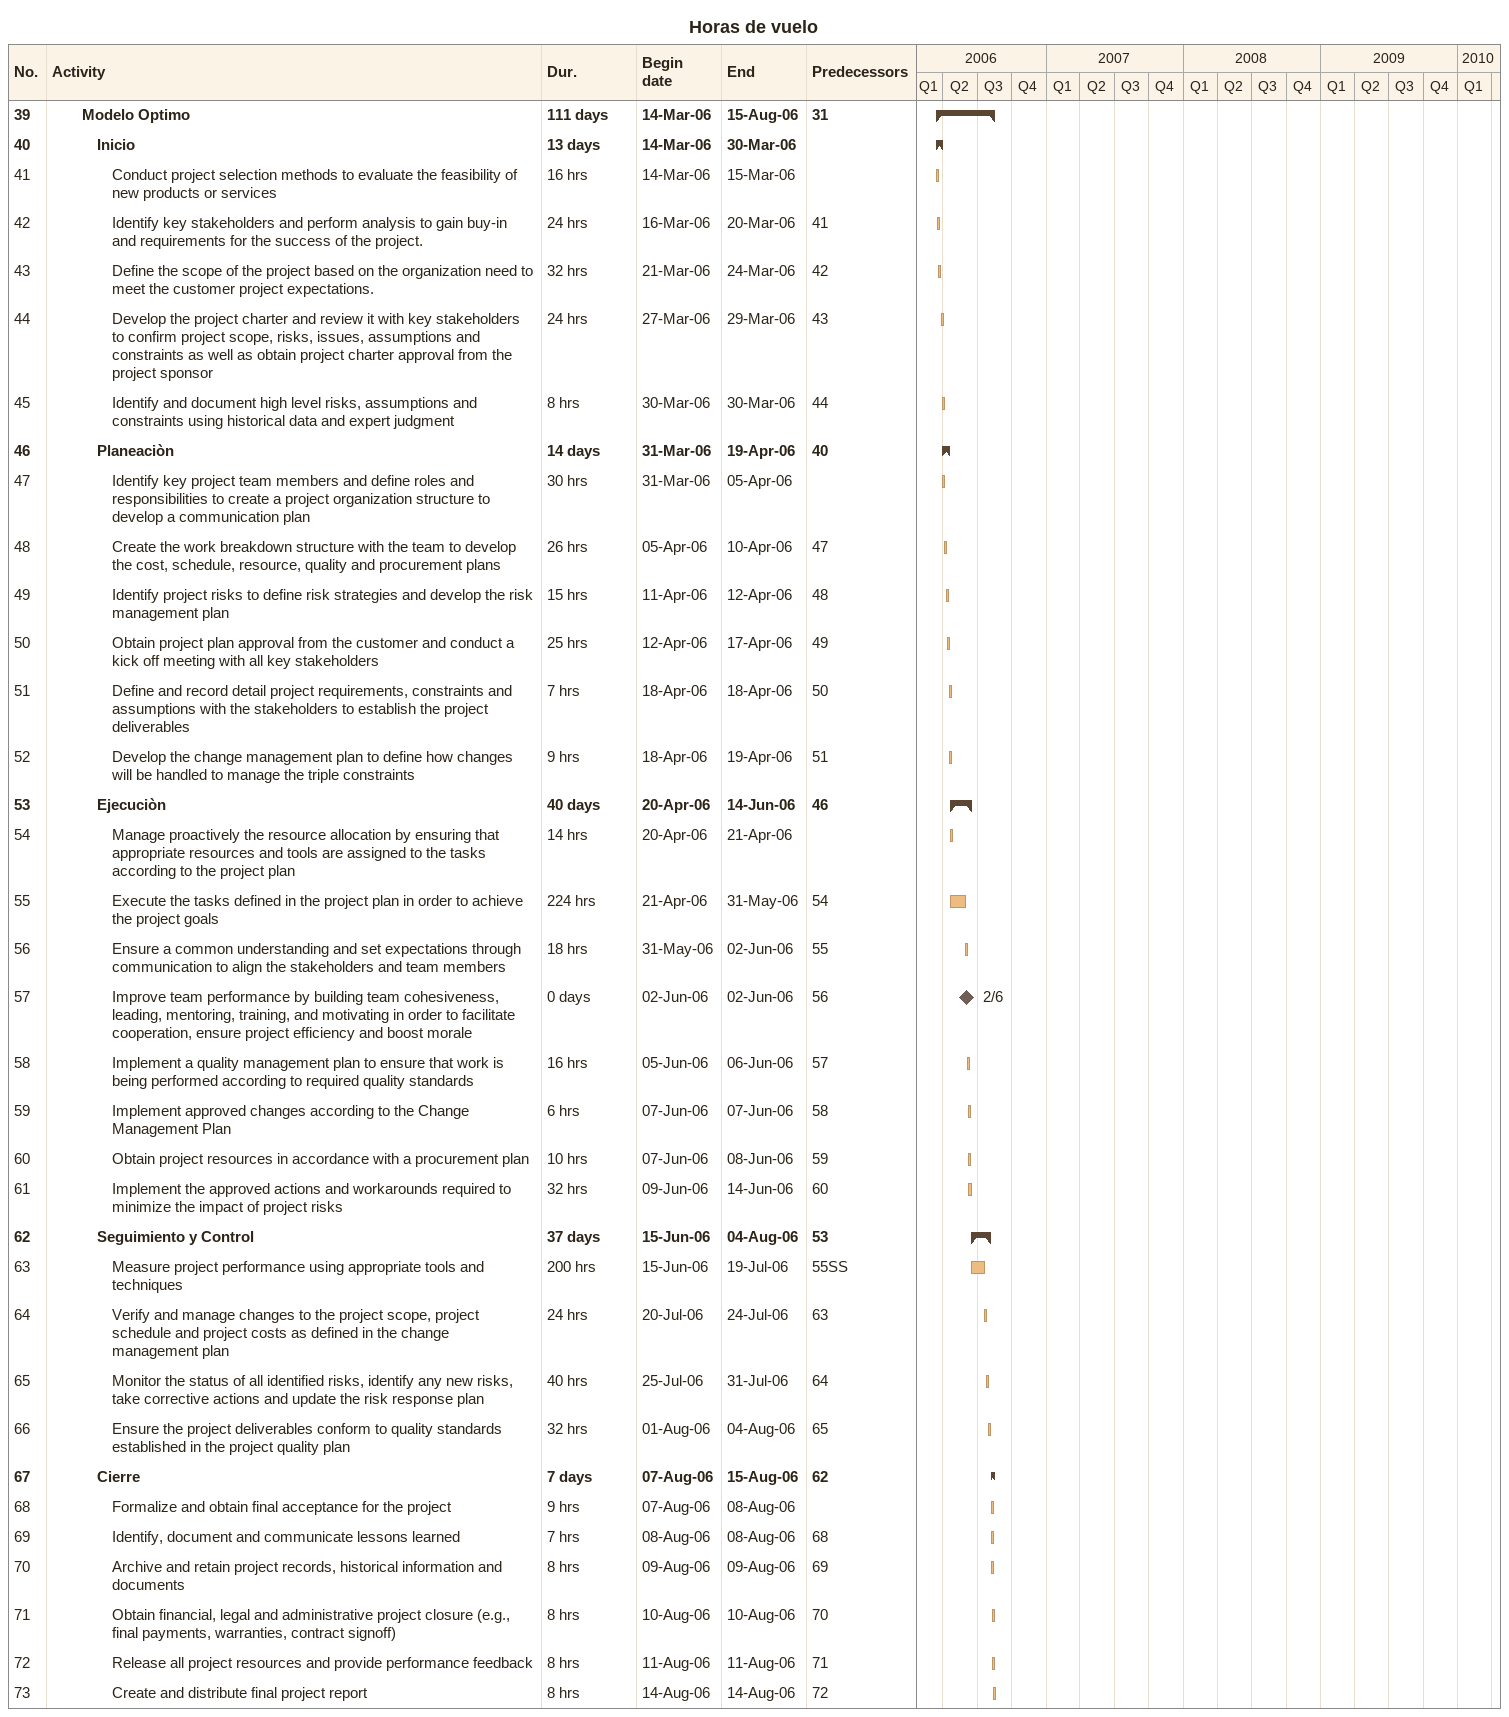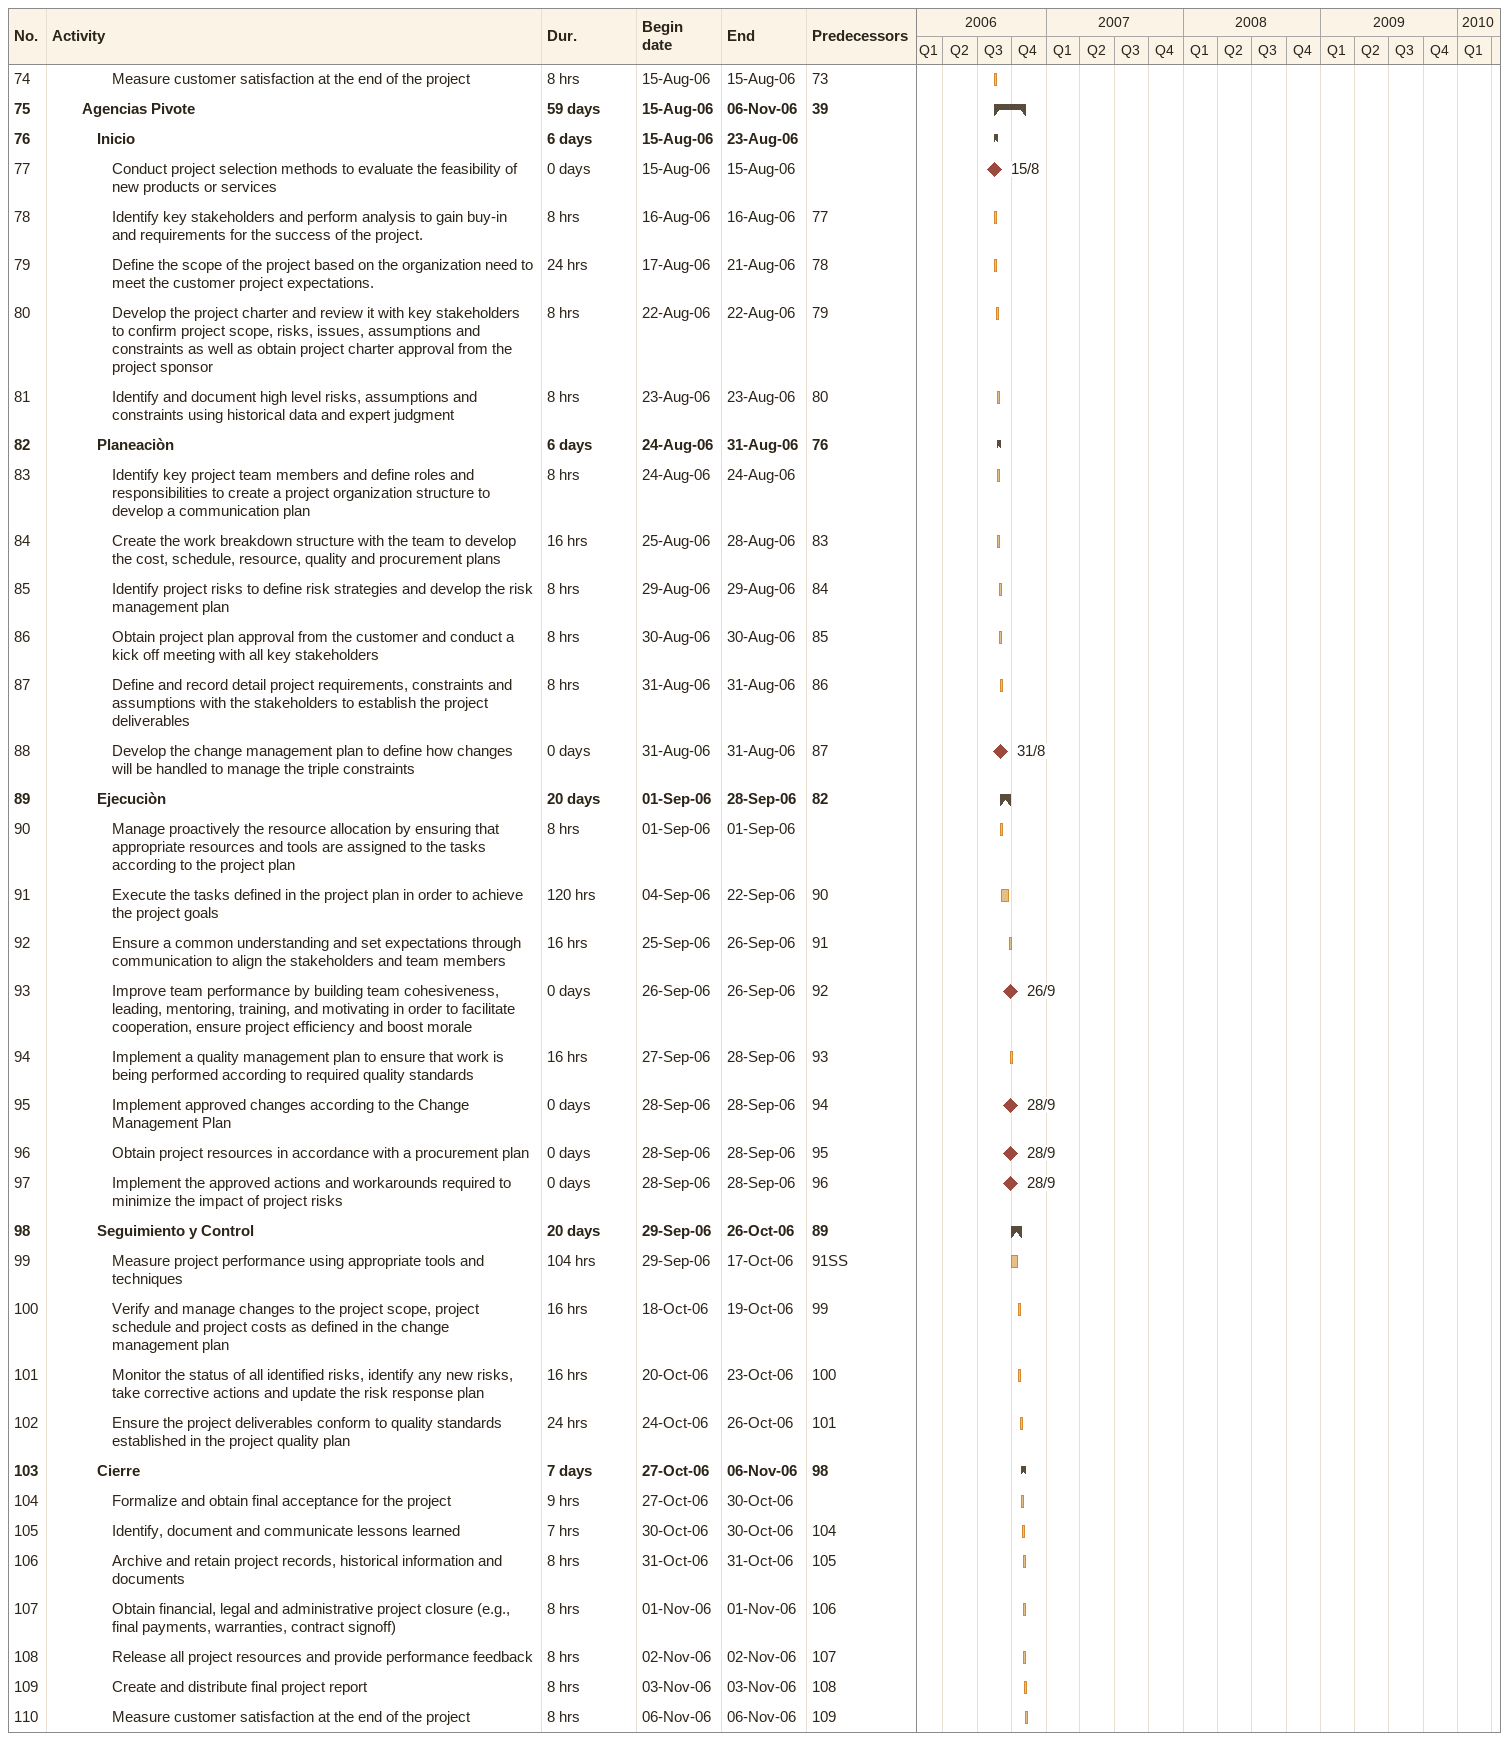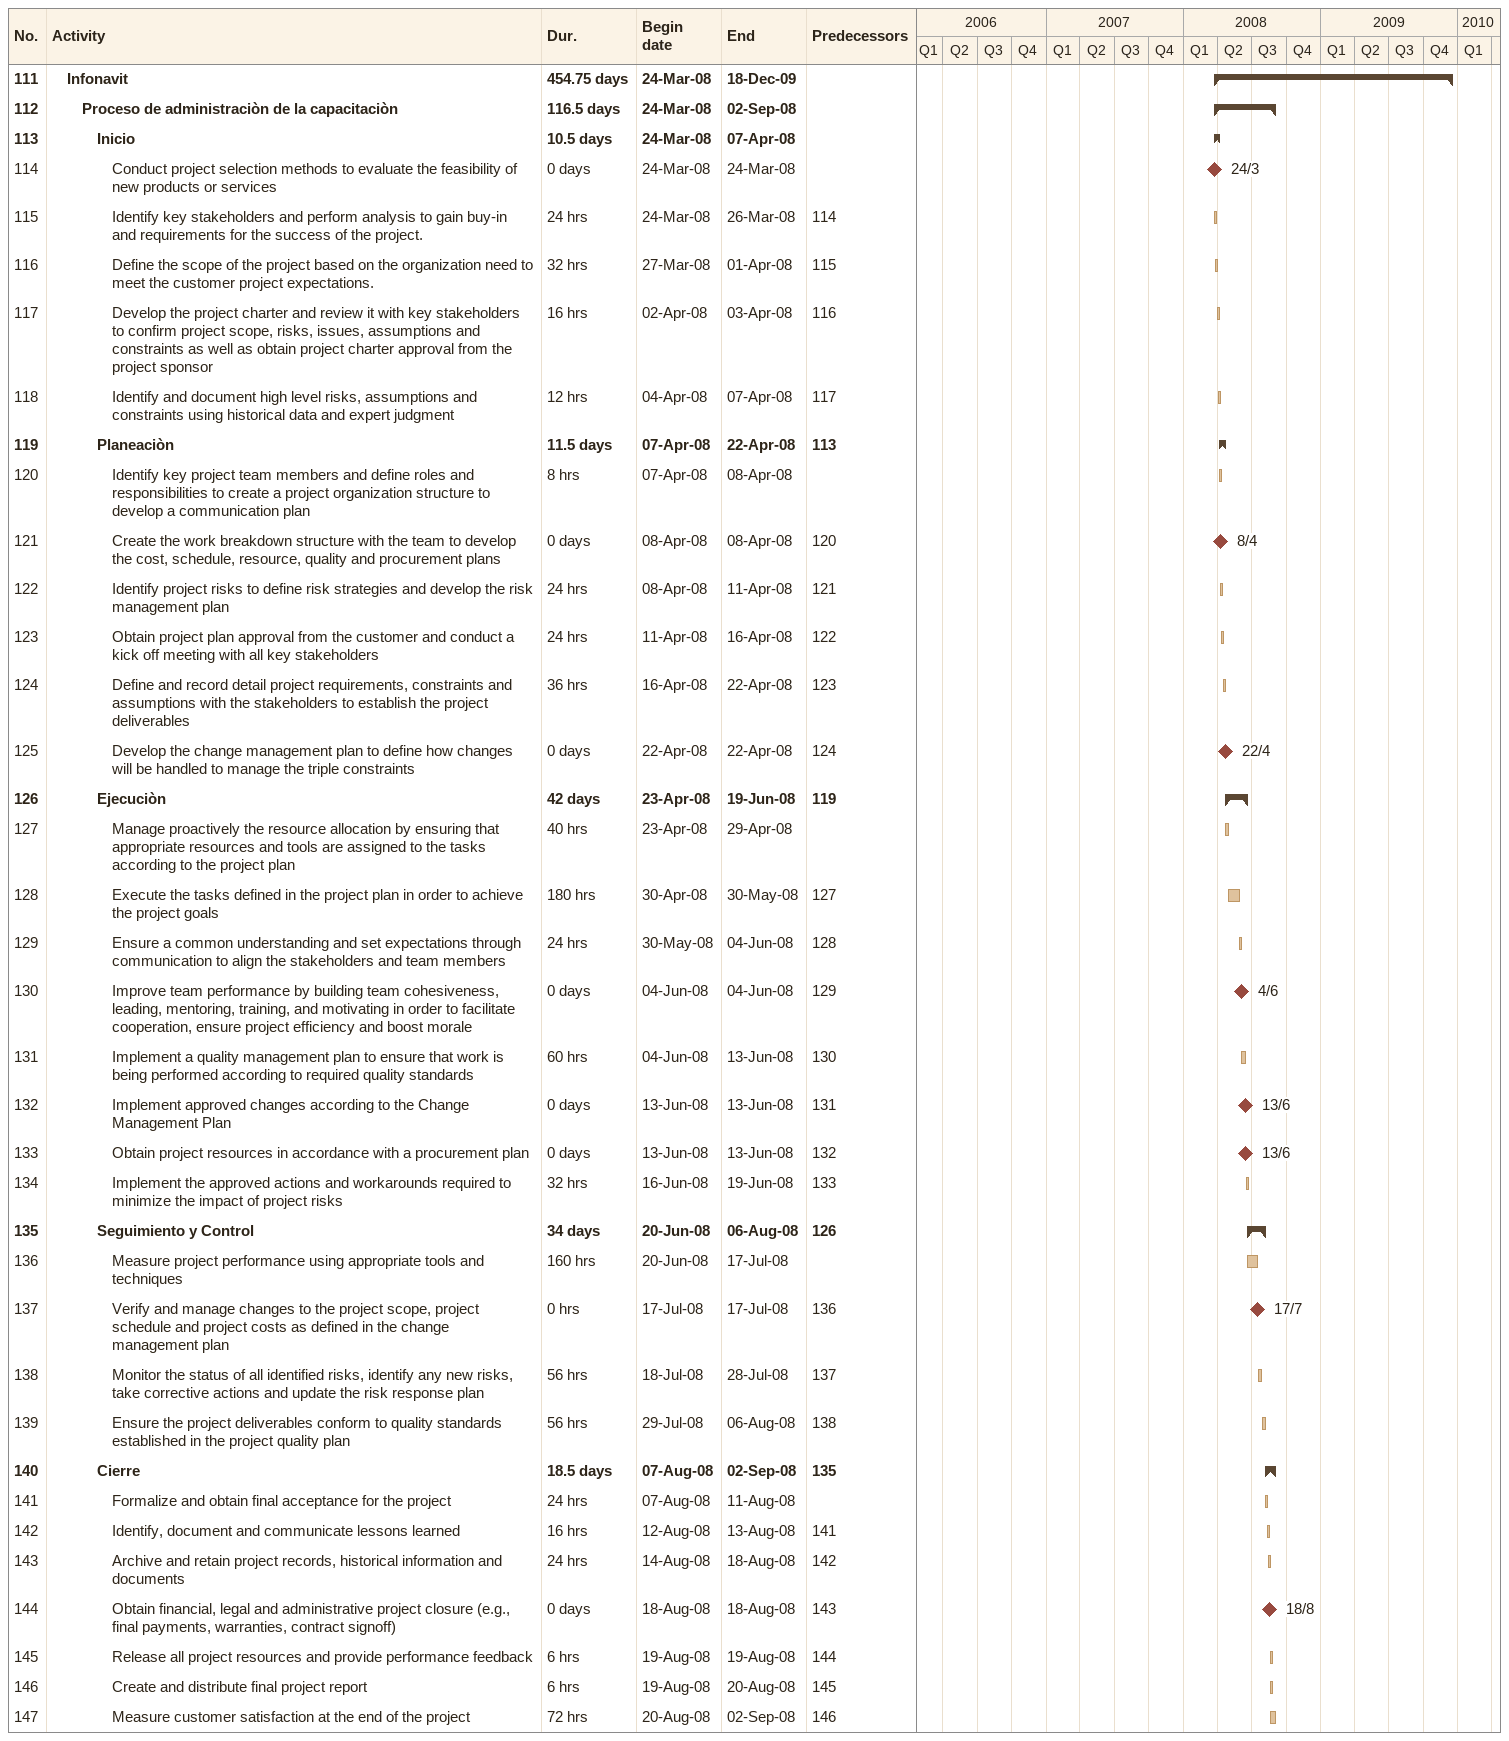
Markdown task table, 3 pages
Horas de vuelo

| ID | Level | Task | Duration | Start | Finish | Predecessors |
|---|---|---|---|---|---|---|
| 39 | 3 | **Modelo Optimo** | 111d | 2006-03-14 | 2006-08-15 | 31 |
| 40 | 4 | **Inicio** | 13d | 2006-03-14 | 2006-03-30 |  |
| 41 | 5 | Conduct project selection methods to evaluate the feasibility of new products or services | 16h | 2006-03-14 | 2006-03-15 |  |
| 42 | 5 | Identify key stakeholders and perform analysis to gain buy-in and requirements for the success of the project. | 24h | 2006-03-16 | 2006-03-20 | 41 |
| 43 | 5 | Define the scope of the project based on the organization need to meet the customer project expectations. | 32h | 2006-03-21 | 2006-03-24 | 42 |
| 44 | 5 | Develop the project charter and review it with key stakeholders to confirm project scope, risks, issues, assumptions and constraints as well as obtain project charter approval from the project sponsor | 24h | 2006-03-27 | 2006-03-29 | 43 |
| 45 | 5 | Identify and document high level risks, assumptions and constraints using historical data and expert judgment | 8h | 2006-03-30 | 2006-03-30 | 44 |
| 46 | 4 | **Planeaciòn** | 14d | 2006-03-31 | 2006-04-19 | 40 |
| 47 | 5 | Identify key project team members and define roles and responsibilities to create a project organization structure to develop a communication plan | 30h | 2006-03-31 | 2006-04-05 |  |
| 48 | 5 | Create the work breakdown structure with the team to develop the cost, schedule, resource, quality and procurement plans | 26h | 2006-04-05 | 2006-04-10 | 47 |
| 49 | 5 | Identify project risks to define risk strategies and develop the risk management plan | 15h | 2006-04-11 | 2006-04-12 | 48 |
| 50 | 5 | Obtain project plan approval from the customer and conduct a kick off meeting with all key stakeholders | 25h | 2006-04-12 | 2006-04-17 | 49 |
| 51 | 5 | Define and record detail project requirements, constraints and assumptions with the stakeholders to establish the project deliverables | 7h | 2006-04-18 | 2006-04-18 | 50 |
| 52 | 5 | Develop the change management plan to define how changes will be handled to manage the triple constraints | 9h | 2006-04-18 | 2006-04-19 | 51 |
| 53 | 4 | **Ejecuciòn** | 40d | 2006-04-20 | 2006-06-14 | 46 |
| 54 | 5 | Manage proactively the resource allocation by ensuring that appropriate resources and tools are assigned to the tasks according to the project plan | 14h | 2006-04-20 | 2006-04-21 |  |
| 55 | 5 | Execute the tasks defined in the project plan in order to achieve the project goals | 224h | 2006-04-21 | 2006-05-31 | 54 |
| 56 | 5 | Ensure a common understanding and set expectations through communication to align the stakeholders and team members | 18h | 2006-05-31 | 2006-06-02 | 55 |
| 57 | 5 | Improve team performance by building team cohesiveness, leading, mentoring, training, and motivating in order to facilitate cooperation, ensure project efficiency and boost morale | 0d | 2006-06-02 | 2006-06-02 | 56 |
| 58 | 5 | Implement a quality management plan to ensure that work is being performed according to required quality standards | 16h | 2006-06-05 | 2006-06-06 | 57 |
| 59 | 5 | Implement approved changes according to the Change Management Plan | 6h | 2006-06-07 | 2006-06-07 | 58 |
| 60 | 5 | Obtain project resources in accordance with a procurement plan | 10h | 2006-06-07 | 2006-06-08 | 59 |
| 61 | 5 | Implement the approved actions and workarounds required to minimize the impact of project risks | 32h | 2006-06-09 | 2006-06-14 | 60 |
| 62 | 4 | **Seguimiento y Control** | 37d | 2006-06-15 | 2006-08-04 | 53 |
| 63 | 5 | Measure project performance using appropriate tools and techniques | 200h | 2006-06-15 | 2006-07-19 | 55SS |
| 64 | 5 | Verify and manage changes to the project scope, project schedule and project costs as defined in the change management plan | 24h | 2006-07-20 | 2006-07-24 | 63 |
| 65 | 5 | Monitor the status of all identified risks, identify any new risks, take corrective actions and update the risk response plan | 40h | 2006-07-25 | 2006-07-31 | 64 |
| 66 | 5 | Ensure the project deliverables conform to quality standards established in the project quality plan | 32h | 2006-08-01 | 2006-08-04 | 65 |
| 67 | 4 | **Cierre** | 7d | 2006-08-07 | 2006-08-15 | 62 |
| 68 | 5 | Formalize and obtain final acceptance for the project | 9h | 2006-08-07 | 2006-08-08 |  |
| 69 | 5 | Identify, document and communicate lessons learned | 7h | 2006-08-08 | 2006-08-08 | 68 |
| 70 | 5 | Archive and retain project records, historical information and documents | 8h | 2006-08-09 | 2006-08-09 | 69 |
| 71 | 5 | Obtain financial, legal and administrative project closure (e.g., final payments, warranties, contract signoff) | 8h | 2006-08-10 | 2006-08-10 | 70 |
| 72 | 5 | Release all project resources and provide performance feedback | 8h | 2006-08-11 | 2006-08-11 | 71 |
| 73 | 5 | Create and distribute final project report | 8h | 2006-08-14 | 2006-08-14 | 72 |
| 74 | 5 | Measure customer satisfaction at the end of the project | 8h | 2006-08-15 | 2006-08-15 | 73 |
| 75 | 3 | **Agencias Pivote** | 59d | 2006-08-15 | 2006-11-06 | 39 |
| 76 | 4 | **Inicio** | 6d | 2006-08-15 | 2006-08-23 |  |
| 77 | 5 | Conduct project selection methods to evaluate the feasibility of new products or services | 0d | 2006-08-15 | 2006-08-15 |  |
| 78 | 5 | Identify key stakeholders and perform analysis to gain buy-in and requirements for the success of the project. | 8h | 2006-08-16 | 2006-08-16 | 77 |
| 79 | 5 | Define the scope of the project based on the organization need to meet the customer project expectations. | 24h | 2006-08-17 | 2006-08-21 | 78 |
| 80 | 5 | Develop the project charter and review it with key stakeholders to confirm project scope, risks, issues, assumptions and constraints as well as obtain project charter approval from the project sponsor | 8h | 2006-08-22 | 2006-08-22 | 79 |
| 81 | 5 | Identify and document high level risks, assumptions and constraints using historical data and expert judgment | 8h | 2006-08-23 | 2006-08-23 | 80 |
| 82 | 4 | **Planeaciòn** | 6d | 2006-08-24 | 2006-08-31 | 76 |
| 83 | 5 | Identify key project team members and define roles and responsibilities to create a project organization structure to develop a communication plan | 8h | 2006-08-24 | 2006-08-24 |  |
| 84 | 5 | Create the work breakdown structure with the team to develop the cost, schedule, resource, quality and procurement plans | 16h | 2006-08-25 | 2006-08-28 | 83 |
| 85 | 5 | Identify project risks to define risk strategies and develop the risk management plan | 8h | 2006-08-29 | 2006-08-29 | 84 |
| 86 | 5 | Obtain project plan approval from the customer and conduct a kick off meeting with all key stakeholders | 8h | 2006-08-30 | 2006-08-30 | 85 |
| 87 | 5 | Define and record detail project requirements, constraints and assumptions with the stakeholders to establish the project deliverables | 8h | 2006-08-31 | 2006-08-31 | 86 |
| 88 | 5 | Develop the change management plan to define how changes will be handled to manage the triple constraints | 0d | 2006-08-31 | 2006-08-31 | 87 |
| 89 | 4 | **Ejecuciòn** | 20d | 2006-09-01 | 2006-09-28 | 82 |
| 90 | 5 | Manage proactively the resource allocation by ensuring that appropriate resources and tools are assigned to the tasks according to the project plan | 8h | 2006-09-01 | 2006-09-01 |  |
| 91 | 5 | Execute the tasks defined in the project plan in order to achieve the project goals | 120h | 2006-09-04 | 2006-09-22 | 90 |
| 92 | 5 | Ensure a common understanding and set expectations through communication to align the stakeholders and team members | 16h | 2006-09-25 | 2006-09-26 | 91 |
| 93 | 5 | Improve team performance by building team cohesiveness, leading, mentoring, training, and motivating in order to facilitate cooperation, ensure project efficiency and boost morale | 0d | 2006-09-26 | 2006-09-26 | 92 |
| 94 | 5 | Implement a quality management plan to ensure that work is being performed according to required quality standards | 16h | 2006-09-27 | 2006-09-28 | 93 |
| 95 | 5 | Implement approved changes according to the Change Management Plan | 0d | 2006-09-28 | 2006-09-28 | 94 |
| 96 | 5 | Obtain project resources in accordance with a procurement plan | 0d | 2006-09-28 | 2006-09-28 | 95 |
| 97 | 5 | Implement the approved actions and workarounds required to minimize the impact of project risks | 0d | 2006-09-28 | 2006-09-28 | 96 |
| 98 | 4 | **Seguimiento y Control** | 20d | 2006-09-29 | 2006-10-26 | 89 |
| 99 | 5 | Measure project performance using appropriate tools and techniques | 104h | 2006-09-29 | 2006-10-17 | 91SS |
| 100 | 5 | Verify and manage changes to the project scope, project schedule and project costs as defined in the change management plan | 16h | 2006-10-18 | 2006-10-19 | 99 |
| 101 | 5 | Monitor the status of all identified risks, identify any new risks, take corrective actions and update the risk response plan | 16h | 2006-10-20 | 2006-10-23 | 100 |
| 102 | 5 | Ensure the project deliverables conform to quality standards established in the project quality plan | 24h | 2006-10-24 | 2006-10-26 | 101 |
| 103 | 4 | **Cierre** | 7d | 2006-10-27 | 2006-11-06 | 98 |
| 104 | 5 | Formalize and obtain final acceptance for the project | 9h | 2006-10-27 | 2006-10-30 |  |
| 105 | 5 | Identify, document and communicate lessons learned | 7h | 2006-10-30 | 2006-10-30 | 104 |
| 106 | 5 | Archive and retain project records, historical information and documents | 8h | 2006-10-31 | 2006-10-31 | 105 |
| 107 | 5 | Obtain financial, legal and administrative project closure (e.g., final payments, warranties, contract signoff) | 8h | 2006-11-01 | 2006-11-01 | 106 |
| 108 | 5 | Release all project resources and provide performance feedback | 8h | 2006-11-02 | 2006-11-02 | 107 |
| 109 | 5 | Create and distribute final project report | 8h | 2006-11-03 | 2006-11-03 | 108 |
| 110 | 5 | Measure customer satisfaction at the end of the project | 8h | 2006-11-06 | 2006-11-06 | 109 |
| 111 | 2 | **Infonavit** | 454.75d | 2008-03-24 | 2009-12-18 |  |
| 112 | 3 | **Proceso de administraciòn de la capacitaciòn** | 116.5d | 2008-03-24 | 2008-09-02 |  |
| 113 | 4 | **Inicio** | 10.5d | 2008-03-24 | 2008-04-07 |  |
| 114 | 5 | Conduct project selection methods to evaluate the feasibility of new products or services | 0d | 2008-03-24 | 2008-03-24 |  |
| 115 | 5 | Identify key stakeholders and perform analysis to gain buy-in and requirements for the success of the project. | 24h | 2008-03-24 | 2008-03-26 | 114 |
| 116 | 5 | Define the scope of the project based on the organization need to meet the customer project expectations. | 32h | 2008-03-27 | 2008-04-01 | 115 |
| 117 | 5 | Develop the project charter and review it with key stakeholders to confirm project scope, risks, issues, assumptions and constraints as well as obtain project charter approval from the project sponsor | 16h | 2008-04-02 | 2008-04-03 | 116 |
| 118 | 5 | Identify and document high level risks, assumptions and constraints using historical data and expert judgment | 12h | 2008-04-04 | 2008-04-07 | 117 |
| 119 | 4 | **Planeaciòn** | 11.5d | 2008-04-07 | 2008-04-22 | 113 |
| 120 | 5 | Identify key project team members and define roles and responsibilities to create a project organization structure to develop a communication plan | 8h | 2008-04-07 | 2008-04-08 |  |
| 121 | 5 | Create the work breakdown structure with the team to develop the cost, schedule, resource, quality and procurement plans | 0d | 2008-04-08 | 2008-04-08 | 120 |
| 122 | 5 | Identify project risks to define risk strategies and develop the risk management plan | 24h | 2008-04-08 | 2008-04-11 | 121 |
| 123 | 5 | Obtain project plan approval from the customer and conduct a kick off meeting with all key stakeholders | 24h | 2008-04-11 | 2008-04-16 | 122 |
| 124 | 5 | Define and record detail project requirements, constraints and assumptions with the stakeholders to establish the project deliverables | 36h | 2008-04-16 | 2008-04-22 | 123 |
| 125 | 5 | Develop the change management plan to define how changes will be handled to manage the triple constraints | 0d | 2008-04-22 | 2008-04-22 | 124 |
| 126 | 4 | **Ejecuciòn** | 42d | 2008-04-23 | 2008-06-19 | 119 |
| 127 | 5 | Manage proactively the resource allocation by ensuring that appropriate resources and tools are assigned to the tasks according to the project plan | 40h | 2008-04-23 | 2008-04-29 |  |
| 128 | 5 | Execute the tasks defined in the project plan in order to achieve the project goals | 180h | 2008-04-30 | 2008-05-30 | 127 |
| 129 | 5 | Ensure a common understanding and set expectations through communication to align the stakeholders and team members | 24h | 2008-05-30 | 2008-06-04 | 128 |
| 130 | 5 | Improve team performance by building team cohesiveness, leading, mentoring, training, and motivating in order to facilitate cooperation, ensure project efficiency and boost morale | 0d | 2008-06-04 | 2008-06-04 | 129 |
| 131 | 5 | Implement a quality management plan to ensure that work is being performed according to required quality standards | 60h | 2008-06-04 | 2008-06-13 | 130 |
| 132 | 5 | Implement approved changes according to the Change Management Plan | 0d | 2008-06-13 | 2008-06-13 | 131 |
| 133 | 5 | Obtain project resources in accordance with a procurement plan | 0d | 2008-06-13 | 2008-06-13 | 132 |
| 134 | 5 | Implement the approved actions and workarounds required to minimize the impact of project risks | 32h | 2008-06-16 | 2008-06-19 | 133 |
| 135 | 4 | **Seguimiento y Control** | 34d | 2008-06-20 | 2008-08-06 | 126 |
| 136 | 5 | Measure project performance using appropriate tools and techniques | 160h | 2008-06-20 | 2008-07-17 |  |
| 137 | 5 | Verify and manage changes to the project scope, project schedule and project costs as defined in the change management plan | 0h | 2008-07-17 | 2008-07-17 | 136 |
| 138 | 5 | Monitor the status of all identified risks, identify any new risks, take corrective actions and update the risk response plan | 56h | 2008-07-18 | 2008-07-28 | 137 |
| 139 | 5 | Ensure the project deliverables conform to quality standards established in the project quality plan | 56h | 2008-07-29 | 2008-08-06 | 138 |
| 140 | 4 | **Cierre** | 18.5d | 2008-08-07 | 2008-09-02 | 135 |
| 141 | 5 | Formalize and obtain final acceptance for the project | 24h | 2008-08-07 | 2008-08-11 |  |
| 142 | 5 | Identify, document and communicate lessons learned | 16h | 2008-08-12 | 2008-08-13 | 141 |
| 143 | 5 | Archive and retain project records, historical information and documents | 24h | 2008-08-14 | 2008-08-18 | 142 |
| 144 | 5 | Obtain financial, legal and administrative project closure (e.g., final payments, warranties, contract signoff) | 0d | 2008-08-18 | 2008-08-18 | 143 |
| 145 | 5 | Release all project resources and provide performance feedback | 6h | 2008-08-19 | 2008-08-19 | 144 |
| 146 | 5 | Create and distribute final project report | 6h | 2008-08-19 | 2008-08-20 | 145 |
| 147 | 5 | Measure customer satisfaction at the end of the project | 72h | 2008-08-20 | 2008-09-02 | 146 |
